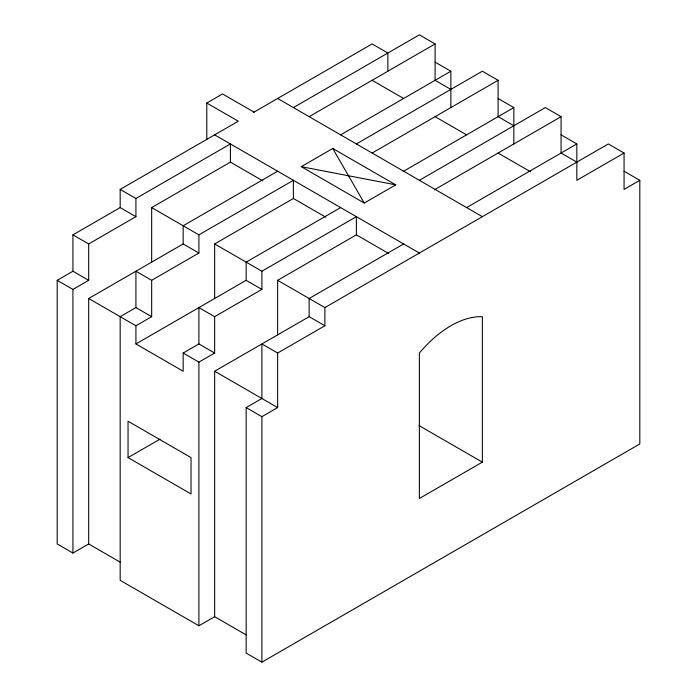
<?xml version="1.0" encoding="UTF-8"?>
<svg xmlns="http://www.w3.org/2000/svg" width="697" height="697" viewBox="0 0 697 697"><rect width="100%" height="100%" fill="white"/><g stroke="black" fill="none" stroke-linecap="round" stroke-linejoin="round"><path stroke-width="1.05" d="M206.782 139.4L206.782 103.034L222.526 93.947L254.022 112.121M120.172 562.148L88.685 543.965L72.932 553.052L57.189 543.965L57.189 280.316L72.932 271.22L72.932 234.854L120.172 207.584L120.172 189.401L238.269 121.217L206.782 103.034M253.299 112.539L372.12 43.937L387.863 53.033L387.863 71.216M120.172 189.401L135.924 198.488L230.402 143.948L230.402 162.131L151.667 207.584L151.667 262.133M293.385 107.582L419.359 34.85L435.102 43.937L435.102 80.303L450.854 89.399M72.932 234.854L88.685 243.95L135.924 216.671L135.924 198.488M309.32 116.565L435.102 43.937M57.189 280.316L72.932 289.403L88.685 280.316L88.685 243.95M277.641 171.218L183.163 225.767L183.163 243.95L88.685 298.499L88.685 543.965M340.624 134.852L450.854 71.216L450.854 107.582M301.261 166.67L332.757 148.487L395.739 184.853L364.243 203.036L301.261 166.67L395.739 184.853M151.667 207.584L198.906 234.854L293.385 180.314L293.385 198.488L214.65 243.95L214.65 298.499M356.376 143.948L482.35 71.216L498.094 80.303L498.094 116.669L513.837 125.765M151.667 280.316L151.667 316.682L135.924 307.586L135.924 271.22L151.667 280.316L198.906 253.037L198.906 234.854M372.311 152.931L498.094 80.303M135.924 307.586L120.172 316.682L120.172 580.331L198.906 625.784L214.65 616.697L246.146 634.88M88.685 298.499L135.924 325.769L151.667 316.682M340.624 207.584L246.146 262.133L246.146 280.316L135.924 343.952L135.924 325.769M403.615 171.218L513.837 107.582L513.837 143.948M214.65 243.95L261.898 271.22L356.376 216.671L356.376 234.854L277.641 280.316L277.641 334.865M419.359 180.314L545.333 107.582L561.076 116.669L561.076 153.035L576.828 162.131M214.65 316.682L214.65 353.048L198.906 343.952L198.906 307.586L214.65 316.682L261.898 289.403L261.898 271.22M434.353 189.837L561.076 116.669M135.924 343.952L183.163 371.231L183.163 353.048L198.906 343.952M183.163 353.048L198.906 362.135L214.65 353.048M403.615 243.95L309.137 298.499L309.137 316.682L214.65 371.231L214.65 616.697M466.598 207.584L576.828 143.948L576.828 180.314L624.068 153.035L624.068 189.401L639.811 180.314L639.811 443.963L261.898 662.15L246.146 653.063L246.146 407.588L261.898 398.501L261.898 343.952L277.641 353.039L324.88 325.769L324.88 307.586L608.315 143.948L624.068 153.035M128.048 457.598L191.03 493.964L191.03 457.598L128.048 421.232L128.048 457.598L160.014 439.145M246.146 407.588L261.898 416.684L277.641 407.588L277.641 353.039M482.35 462.146L419.359 498.503L419.359 353.048A94.644 54.645 -60 0 1 482.35 316.682L482.35 462.146L418.949 425.536M435.102 62.12L450.854 71.216M498.094 98.486L513.837 107.582M561.076 134.852L576.828 143.948M624.068 171.218L639.811 180.314M372.12 80.303L403.615 98.486M435.102 116.669L466.598 134.852M498.094 153.035L530.513 171.75M277.641 98.486L482.35 216.671M214.65 134.852L419.359 253.037M230.402 162.131L262.821 180.845M293.385 198.488L325.804 217.211M356.376 234.854L388.795 253.577M277.641 280.316L324.88 307.586M120.172 207.584L135.924 216.671M183.163 243.95L198.906 253.037M246.146 280.316L261.898 289.403M309.137 316.682L324.88 325.769M72.932 271.22L88.685 280.316M214.65 371.231L277.641 407.588M332.757 148.487L364.243 203.036M261.898 416.684L261.898 662.15M198.906 362.135L198.906 625.784M72.932 289.403L72.932 553.052"/></g></svg>
